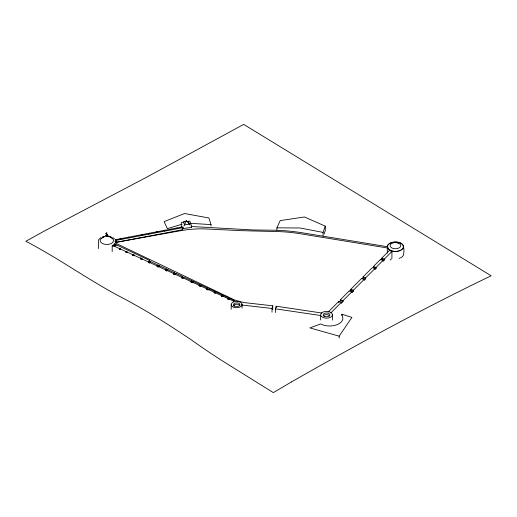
<?xml version="1.0" encoding="UTF-8"?>
<svg xmlns="http://www.w3.org/2000/svg" width="517" height="517" viewBox="0 0 517 517"><rect width="100%" height="100%" fill="white"/><g stroke="black" fill="none" stroke-linecap="round" stroke-linejoin="round"><path stroke-width="0.78" d="M387.323 246.557L387.433 247.3M387.433 246.086L387.66 245.355M403.428 247.294L403.202 248.031M403.538 246.822L403.428 246.079M107.342 234.615L106.444 234.479L106.521 235.196M107.491 234.86L107.168 235.196M107.491 235.752L106.386 236.01M272.013 312.171L272.013 308.455L272.756 305.831L243.701 302.529L234.744 300.067L115.737 243.236C114.444 242.357 113.927 245.737 112.189 245.633L112.189 251.579M403.551 246.906C401.612 253.543 386.483 252.994 387.685 245.271C389.928 242.111 394.348 241.697 397.896 242.221C404.262 242.589 404.462 249.524 403.551 254.39A8.13 4.692 0 0 1 400.908 257.64M275.406 312.546L275.406 308.83L276.259 306.219L321.645 312.998M323.073 236.127L323.073 232.398L325.277 226.149L304.423 216.966L280.182 220.61L276.912 227.842L276.912 230.078M324.049 234.091L325.277 230.621L325.277 226.149M398.206 243.061L398.51 242.389L399.68 242.706M184.013 225.871L186.424 220.753L190.12 225.121M339.158 338.118L339.158 336.16L351.903 317.393L341.905 314.226L341.905 315.532M387.976 244.916L388.526 244.237M402.885 248.47L402.336 249.142M112.189 245.633L113.333 246.292L113.333 245.62L114.477 246.279L115.847 244.586L149.503 260.374L148.392 262.578L149.542 263.108L149.542 262.436L150.654 261.634L158.208 265.137L158.208 265.816L157.116 266.598L158.325 267.153L158.325 266.481L159.417 265.699L166.571 269.021L166.571 269.693L165.498 270.462L166.752 271.037L166.752 270.365L167.825 269.596L174.423 272.659L174.423 273.338L173.376 274.088L174.727 274.714L175.774 273.965L175.774 273.286L182.747 276.524L182.747 277.196L181.725 277.933L183.031 278.534L183.031 277.862L184.046 277.125L192.085 280.86L192.085 281.532L191.09 282.25L192.298 282.805L192.298 282.133L193.3 281.416L200.105 284.576L200.105 285.248L199.123 285.953L200.376 286.528L200.376 285.856L201.346 285.151L207.744 288.124L207.744 288.796L206.787 289.481L208.125 290.095L208.125 289.423L209.075 288.738L215.091 291.53L215.091 292.202L214.161 292.88L215.253 293.385L215.253 292.712L216.19 292.04L222.336 294.89L222.336 295.569L221.425 296.228L222.53 296.739L222.53 296.067L223.441 295.407L228.779 297.882L228.779 298.555L227.887 299.207L228.902 299.673L228.902 299L229.8 298.354L234.123 300.358L233.393 301.741M106.295 235.558L106.289 236.017M107.471 235.849L106.845 236.12M328.166 312.061L338.68 301.482L341.33 302.361L341.33 303.285L343.004 301.605L343.004 300.674L351.935 291.685L349.285 290.812L340.354 299.802L340.354 300.726L338.68 302.413L338.68 301.482M349.776 291.245L350.752 290.263L350.752 289.333L361.545 278.476L364.194 279.348L364.194 280.279L365.681 278.786L365.681 277.855L374.961 268.517L372.311 267.644L363.031 276.976L363.031 277.907L362.042 278.902M383.058 260.368L376.059 267.412L376.059 268.342L373.41 267.463L373.41 266.533L380.409 259.489L383.058 260.368L383.058 261.292L384.364 259.98L384.364 259.056L391.925 251.443L389.43 250.415L381.714 258.177L381.714 259.101L380.848 259.98M330.783 312.972L341.33 302.361M351.935 291.685L351.935 292.616L353.402 291.142L353.402 290.211L364.194 279.348M376.059 268.342L374.961 269.447L374.961 268.517M390.232 260.07L391.363 258.933M100.744 237.626L98.585 239.849L98.327 248.599M106.276 234.705L106.696 234.466M389.03 243.862L389.863 243.287M401.838 249.524L401.005 250.092M106.295 235.642L101.752 238.066M119.356 248.528L120.661 248.742L120.338 249.653L119.356 249.2L119.356 248.528L119.685 248.296L119.356 249.2L120.661 249.414M120.661 248.742L120.338 249.653M126.18 251.288L125.857 252.193L126.814 252.639L127.143 251.727L126.18 251.288L125.857 252.193M132.921 254.39L132.598 255.301L134.084 255.598L134.084 254.926L132.921 254.39L132.598 255.301M134.084 254.926L133.761 255.837M140.714 257.983L140.391 258.888L141.904 259.204L141.904 258.526L140.714 257.983L140.391 258.888M141.904 258.526L141.574 259.437M149.503 261.098L148.392 261.906L114.477 246.279L115.394 245.633M148.392 262.578L149.503 261.77L149.503 260.374M206.787 289.481L206.787 288.809L207.744 288.124M214.161 292.88L214.161 292.208L215.091 291.53M221.425 296.228L221.425 295.556L222.336 294.89M227.887 299.207L227.887 298.529L228.779 297.882M157.116 266.598L157.116 265.925L158.208 265.137M165.498 270.462L165.498 269.79L166.571 269.021M173.376 274.088L173.376 273.415L174.423 272.659M174.727 274.714L174.727 274.042L175.774 273.286M181.725 277.933L181.725 277.261L182.747 276.524M191.09 282.25L191.09 281.578L192.085 280.86M199.123 285.953L199.123 285.281L200.105 284.576M113.333 245.62L114.761 244.793L116.196 245.472M234.123 300.358L233.115 300.939L228.902 299M390.516 242.996L391.576 242.57M400.352 250.383L399.286 250.81M182.339 222.51L186.424 220.753M181.609 227.196L182.223 226.969L182.656 227.719L182.656 229.697L116.428 242.292L115.272 240.366L115.272 239.707L182.223 226.969M182.081 224.21L167.385 228.63L164.122 221.619L184.543 213.515L208.907 217.98L211.001 224.591L211.001 226M102.489 236.831L104.531 236.327M107 235.099L107.342 234.544M392.338 242.389L393.553 242.137M398.529 250.991L397.308 251.243M106.528 234.55L107.4 234.796L106.444 234.944M107.168 235.183L106.386 235.119M115.995 239.565L116.428 240.315L182.656 227.719M120.228 239.429L120.228 238.77L121.256 238.576M128.739 237.562L128.539 237.206L127.667 237.665M142.543 234.86L141.535 235.048M156.289 232.631L156.289 231.971L157.271 231.784M164.561 230.408L163.585 230.595L164.561 230.408L164.561 231.067M170.578 229.277L171.696 229.361M176.575 228.146L177.686 228.23M121.411 238.841L120.228 238.77M186.934 221.425L189.752 221.082L191.548 225.961L191.548 227.448L183.089 228.488L182.779 227.635M184.692 221.871L183.477 222.019L184.504 224.83L189.364 224.229L188.337 221.425M394.368 242.072L395.66 242.008M396.494 251.307L395.208 251.372M276.912 227.842L299.873 227.978L323.073 232.398M189.862 223.286L211.001 224.591M107.471 236.191L111.006 236.767M106.845 234.453L107.252 234.55L106.521 235.106M396.474 242.072L397.747 242.202M394.387 251.307L393.114 251.178M241.782 304.261L242.092 305.069L272.013 308.455M275.406 308.83L320.637 315.506L320.637 319.965M387.685 246.758L302.167 232.779A119.466 68.974 0 0 0 270.688 230.175L253.013 229.968L191.193 226.498L191.548 227.448M392.351 250.997L391.182 250.68M106.676 236.191L106.224 235.842M339.158 336.16L309.857 327.901L320.663 323.972A13.229 7.639 0 0 0 336.677 324.818A13.229 7.639 0 0 0 342.28 316.12L341.905 314.226M381.714 258.177L384.364 259.056M381.714 259.101L384.364 259.98M373.41 266.533L376.059 267.412M363.031 276.976L365.681 277.855M363.031 277.907L365.681 278.786M350.752 289.333L353.402 290.211M350.752 290.263L353.402 291.142M340.354 299.802L343.004 300.674M340.354 300.726L343.004 301.605M400.339 242.99L401.328 243.475M390.529 250.39L389.54 249.905M149.542 262.436L157.116 265.925M158.325 266.481L165.498 269.79M166.752 270.365L173.376 273.415M174.727 274.042L181.725 277.261M183.031 277.862L191.09 281.578M192.298 282.133L199.123 285.281M200.376 285.856L206.787 288.809M208.125 289.423L214.161 292.208M215.253 292.712L221.425 295.556M222.53 296.067L227.887 298.529M126.18 251.96L127.143 252.399M132.921 255.068L134.084 255.598M140.714 258.655L141.904 259.204M114.761 244.793L115.847 245.31L115.847 244.58M112.027 238.117L107.31 235.487L107.491 235.836M112.79 237.536L114.522 239.016M401.825 243.85L402.569 244.463M389.036 249.53L388.299 248.916M402.879 244.903L403.318 245.607M387.983 248.477L387.543 247.772M182.223 228.947L182.656 229.697M149.555 233.29L148.541 233.432L148.566 234.136M134.75 236.327L134.594 236.721M115.045 241.213L115.369 242.479L181.124 230.627A67.262 38.833 0 0 1 208.054 229.063L241.594 230.672L275.218 231.519A99.303 57.329 0 0 1 299.007 233.529L387.311 247.966L387.311 253.207M391.925 251.443L391.925 258.364M332.437 314.84A5.9 3.406 0 0 1 323.493 317.697A5.9 3.406 0 0 1 323.681 311.796A5.9 3.406 0 0 1 332.437 314.84L332.437 320.075M276.259 306.219L276.259 307.705M272.756 305.831L272.756 309.547M242.092 305.069L242.092 308.042M231.189 304.823L231.189 309.315M229.8 298.354L229.8 299.033M223.441 295.407L223.441 296.079M209.075 288.738L209.075 289.41M201.346 285.151L201.346 285.83M193.3 281.416L193.3 282.095M183.089 227.002L183.089 228.488M181.293 222.116L181.293 227.357M167.825 269.596L167.825 270.275M159.417 265.699L159.417 266.371M150.654 261.634L150.654 262.306M142.388 234.589L142.388 235.248M128.539 237.206L128.539 237.865M116.428 240.315L116.428 242.292M400.365 257.899A8.13 4.692 0 0 1 399.169 258.338M103.426 237.297A6.689 3.858 0 0 0 101.106 242.589A6.689 3.858 0 0 0 110.27 243.934C112.551 243.455 114.768 240.573 112.596 238.641A6.689 3.858 0 0 0 110.115 237.245M233.632 305.696A3.173 1.829 0 0 1 236.948 304.229A3.173 1.829 0 0 1 239.901 305.935M323.287 316.055A3.296 1.906 0 0 1 326.473 314.646A3.296 1.906 0 0 1 329.659 316.055M106.592 236.288A0.969 0.562 0 0 1 106.166 235.351M107.342 235.351A0.969 0.562 0 0 1 107.743 236.049A0.969 0.562 0 0 1 106.592 236.372M107.038 234.447A0.763 0.439 0 0 1 107.588 234.983A0.763 0.439 0 0 1 106.657 235.3M106.812 232.831L105.617 233.82L106.812 233.432L106.812 232.831M291.51 381.921L273.319 392.616L223.9 361.829A677.154 379.291 61.5 0 1 191.193 339.759C167.786 324.043 143.939 308.966 118.878 295.995C87.095 279.038 57.826 257.828 25.85 241.297L44.042 231.189L146.046 177.512L243.701 124.384L491.15 275.781C423.21 308.475 356.956 344.503 291.51 381.921M398.084 243.022L396.804 242.719A5.299 3.057 0 0 0 390.535 244.502A5.299 3.057 0 0 0 392.784 248.322L394.064 248.625A5.299 3.057 0 0 0 400.326 246.842A5.299 3.057 0 0 0 398.084 243.022M233.128 306.969A5.467 3.16 0 0 0 242.027 305.095A5.467 3.16 0 0 0 234.77 301.579A5.467 3.16 0 0 0 233.128 306.969M234.653 306.051A3.173 1.829 0 0 0 239.849 305.036A3.173 1.829 0 0 0 235.72 302.943A3.173 1.829 0 0 0 234.653 306.051M324.825 316.533A3.296 1.906 0 0 0 329.775 314.885A3.296 1.906 0 0 0 324.825 313.237A3.296 1.906 0 0 0 324.825 316.533"/></g></svg>
